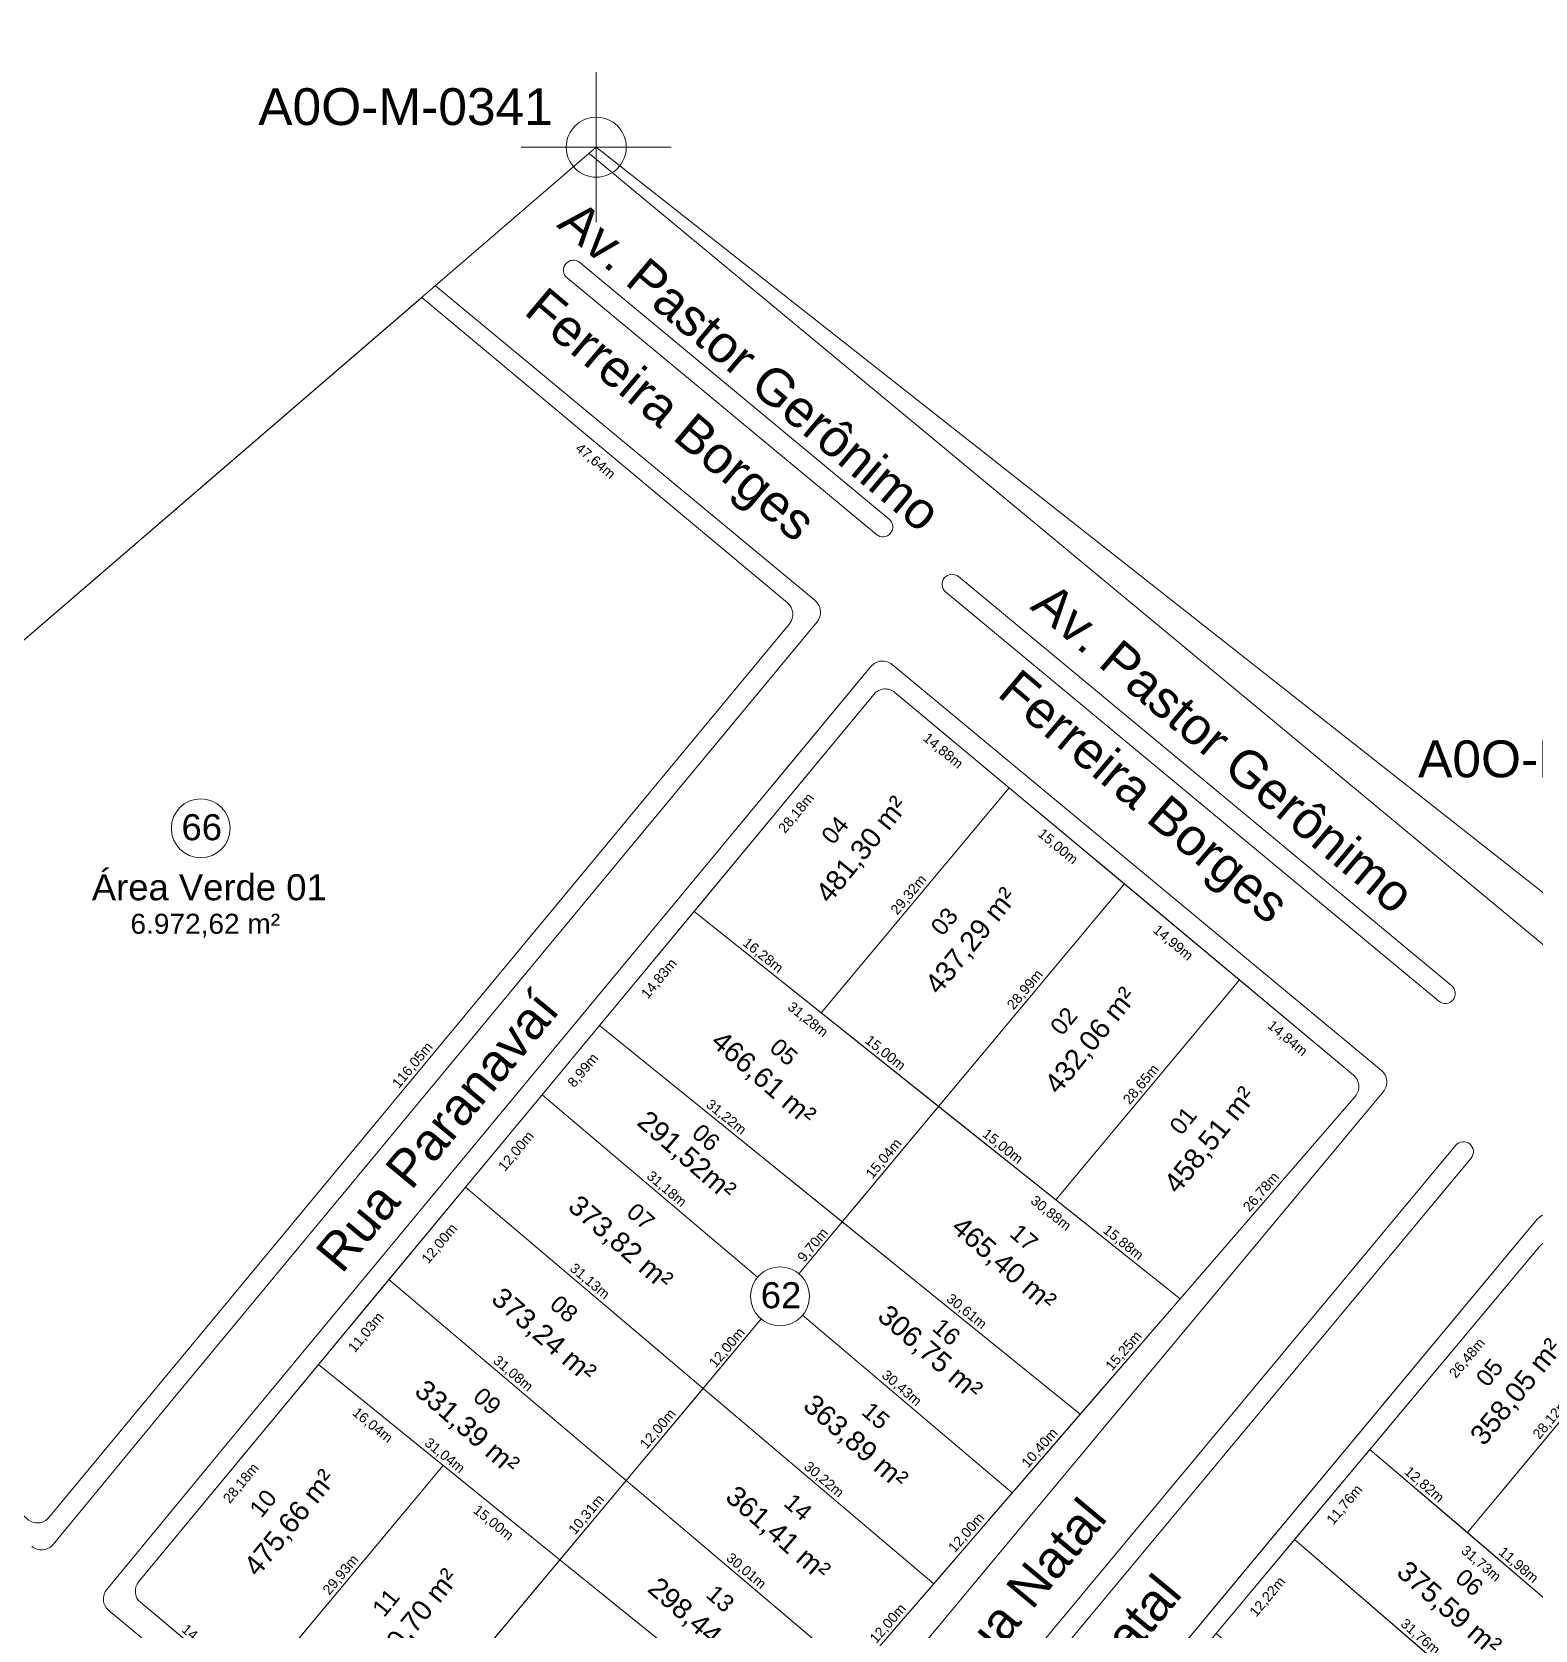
# Model space of a CAD drawing. Header units: metres. Extents: x 3808 to 8215, y 2374 to 6187.
# Drawn here: x 4989.9 to 5140.2, y 3451.6 to 3611.3 of the extents above; entities that cross this region are included whole.
import ezdxf

# ---------------------------------------------------------------- set-up
doc = ezdxf.new("R2010")
doc.units = ezdxf.units.M
doc.linetypes.add('CONTINUO', pattern=[0])
for name, color, linetype in [('Areas Lotes', 1, 'Continuous'), ('Calçada', 8, 'Continuous'), ('COTAS', 7, 'Continuous'), ('Lote', 7, 'Continuous'), ('Nome das Ruas', 7, 'Continuous'), ('Nº Lote', 7, 'Continuous'), ('Nº. quadra', 7, 'Continuous'), ('PERIMETRO', 7, 'CONTINUO'), ('quadras', 7, 'Continuous')]:
    doc.layers.add(name, color=color, linetype=linetype)
doc.styles.add('Arial', font='arial.ttf')
doc.dimstyles.new('Copy(2) of ISO-25', dxfattribs={"dimtxt": 1, "dimasz": 2.5, "dimexe": 1.25, "dimexo": 0.625, "dimgap": 0.2, "dimtad": 1, "dimtoh": 1, "dimlfac": 1, "dimzin": 1, "dimtxsty": 'Arial', "dimblk": 'NONE', "dimcen": 0, "dimse1": 1, "dimse2": 1, "dimsd1": 1, "dimsd2": 1, "dimclrt": 256, "dimaunit": 1, "dimadec": 3, "dimazin": 0, "dimtfac": 1, "dimtmove": 0, "dimatfit": 3, "dimldrblk": 'NONE', "dimfxl": 1, "dimtolj": 1, "dimtzin": 0, "dimarcsym": 0})

# ---------------------------------------------------------------- blocks, each defined once
blk = doc.blocks.new('*D1875')
at = {"layer": 'Defpoints', "color": 0, "linetype": 'Continuous', "transparency": 16777216}
for p in [(5116.11, 3460.61), (5118.01, 3459.02), (5108.27, 3451.23)]:
    blk.add_point(p, dxfattribs=at)
at = {"layer": 'COTAS', "linetype": 'Continuous', "lineweight": 5, "transparency": 16777216, "insert": (5113.47, 3454.85), "char_height": 1, "attachment_point": 5, "rotation": 50.0926, "style": 'Arial'}
blk.add_mtext('\\A1;12,22m', dxfattribs=at)
blk = doc.blocks.new('_None')
blk = doc.blocks.new('*D1876')
at = {"layer": 'Defpoints', "color": 0, "linetype": 'Continuous', "transparency": 16777216}
for p in [(5123.66, 3469.63), (5125.55, 3468.04), (5116.11, 3460.61)]:
    blk.add_point(p, dxfattribs=at)
at = {"layer": 'COTAS', "linetype": 'Continuous', "lineweight": 5, "transparency": 16777216, "insert": (5121.17, 3464.05), "char_height": 1, "attachment_point": 5, "rotation": 50.0926, "style": 'Arial'}
blk.add_mtext('\\A1;11,76m', dxfattribs=at)
blk = doc.blocks.new('*D1877')
at = {"layer": 'Defpoints', "color": 0, "linetype": 'Continuous', "transparency": 16777216}
for p in [(5140.64, 3489.94), (5142.54, 3488.35), (5123.66, 3469.63)]:
    blk.add_point(p, dxfattribs=at)
at = {"layer": 'COTAS', "linetype": 'Continuous', "lineweight": 5, "transparency": 16777216, "insert": (5133.43, 3478.71), "char_height": 1, "attachment_point": 5, "rotation": 50.0926, "style": 'Arial'}
blk.add_mtext('\\A1;26,48m', dxfattribs=at)
blk = doc.blocks.new('*D1900')
at = {"layer": 'Defpoints', "color": 0, "linetype": 'Continuous', "transparency": 16777216}
for p in [(5116.11, 3460.61), (5140.17, 3439.87), (5140.17, 3439.87)]:
    blk.add_point(p, dxfattribs=at)
at = {"layer": 'COTAS', "linetype": 'Continuous', "lineweight": 5, "transparency": 16777216, "insert": (5128.66, 3450.85), "char_height": 1, "attachment_point": 5, "rotation": 319.2433, "style": 'Arial'}
blk.add_mtext('\\A1;31,76m', dxfattribs=at)
blk = doc.blocks.new('*D1902')
at = {"layer": 'Defpoints', "color": 0, "linetype": 'Continuous', "transparency": 16777216}
for p in [(5123.66, 3469.63), (5147.79, 3449.02), (5146.28, 3447.25)]:
    blk.add_point(p, dxfattribs=at)
at = {"layer": 'COTAS', "linetype": 'Continuous', "lineweight": 5, "transparency": 16777216, "insert": (5134.73, 3458.16), "char_height": 1, "attachment_point": 5, "rotation": 319.5081, "style": 'Arial'}
blk.add_mtext('\\A1;31,73m', dxfattribs=at)
blk = doc.blocks.new('*D1909')
at = {"layer": 'Defpoints', "color": 0, "linetype": 'Continuous', "transparency": 16777216}
for p in [(5123.66, 3469.63), (5133.41, 3461.3), (5133.41, 3461.3)]:
    blk.add_point(p, dxfattribs=at)
at = {"layer": 'COTAS', "linetype": 'Continuous', "lineweight": 5, "transparency": 16777216, "insert": (5129.05, 3466.07), "char_height": 1, "attachment_point": 5, "rotation": 319.5081, "style": 'Arial'}
blk.add_mtext('\\A1;12,82m', dxfattribs=at)
blk = doc.blocks.new('*D1910')
at = {"layer": 'Defpoints', "color": 0, "linetype": 'Continuous', "transparency": 16777216}
for p in [(5133.41, 3461.3), (5142.52, 3453.52), (5142.52, 3453.52)]:
    blk.add_point(p, dxfattribs=at)
at = {"layer": 'COTAS', "linetype": 'Continuous', "lineweight": 5, "transparency": 16777216, "insert": (5138.48, 3458.02), "char_height": 1, "attachment_point": 5, "rotation": 319.5081, "style": 'Arial'}
blk.add_mtext('\\A1;11,98m', dxfattribs=at)
blk = doc.blocks.new('*D1914')
at = {"layer": 'Defpoints', "color": 0, "linetype": 'Continuous', "transparency": 16777216}
for p in [(5151.39, 3482.92), (5151.39, 3482.92), (5133.41, 3461.3)]:
    blk.add_point(p, dxfattribs=at)
at = {"layer": 'COTAS', "linetype": 'Continuous', "lineweight": 5, "transparency": 16777216, "insert": (5141.78, 3472.62), "char_height": 1, "attachment_point": 5, "rotation": 50.2301, "style": 'Arial'}
blk.add_mtext('\\A1;28,12m', dxfattribs=at)
blk = doc.blocks.new('*D1918')
at = {"layer": 'Defpoints', "color": 0, "linetype": 'Continuous', "transparency": 16777216}
for p in [(5000.74, 3454.3), (5011.81, 3445.06), (5011.81, 3445.06)]:
    blk.add_point(p, dxfattribs=at)
at = {"layer": 'COTAS', "linetype": 'Continuous', "lineweight": 5, "transparency": 16777216, "insert": (5006.79, 3450.3), "char_height": 1, "attachment_point": 5, "rotation": 320.1345, "style": 'Arial'}
blk.add_mtext('\\A1;14,42m', dxfattribs=at)
blk = doc.blocks.new('*D1923')
at = {"layer": 'Defpoints', "color": 0, "linetype": 'Continuous', "transparency": 16777216}
for p in [(5080.04, 3456.19), (5080.04, 3456.19), (5072.19, 3447.12)]:
    blk.add_point(p, dxfattribs=at)
at = {"layer": 'COTAS', "linetype": 'Continuous', "lineweight": 5, "transparency": 16777216, "insert": (5075.51, 3452.18), "char_height": 1, "attachment_point": 5, "rotation": 49.1364, "style": 'Arial'}
blk.add_mtext('\\A1;12,00m', dxfattribs=at)
blk = doc.blocks.new('*D1924')
at = {"layer": 'Defpoints', "color": 0, "linetype": 'Continuous', "transparency": 16777216}
for p in [(5087.89, 3465.27), (5087.89, 3465.27), (5080.04, 3456.19)]:
    blk.add_point(p, dxfattribs=at)
at = {"layer": 'COTAS', "linetype": 'Continuous', "lineweight": 5, "transparency": 16777216, "insert": (5083.36, 3461.26), "char_height": 1, "attachment_point": 5, "rotation": 49.1364, "style": 'Arial'}
blk.add_mtext('\\A1;12,00m', dxfattribs=at)
blk = doc.blocks.new('*D1925')
at = {"layer": 'Defpoints', "color": 0, "linetype": 'Continuous', "transparency": 16777216}
for p in [(5094.7, 3473.14), (5094.7, 3473.14), (5087.89, 3465.27)]:
    blk.add_point(p, dxfattribs=at)
at = {"layer": 'COTAS', "linetype": 'Continuous', "lineweight": 5, "transparency": 16777216, "insert": (5090.69, 3469.73), "char_height": 1, "attachment_point": 5, "rotation": 49.1364, "style": 'Arial'}
blk.add_mtext('\\A1;10,40m', dxfattribs=at)
blk = doc.blocks.new('*D1926')
at = {"layer": 'Defpoints', "color": 0, "linetype": 'Continuous', "transparency": 16777216}
for p in [(5104.67, 3484.67), (5104.67, 3484.67), (5094.7, 3473.14)]:
    blk.add_point(p, dxfattribs=at)
at = {"layer": 'COTAS', "linetype": 'Continuous', "lineweight": 5, "transparency": 16777216, "insert": (5099.08, 3479.43), "char_height": 1, "attachment_point": 5, "rotation": 49.1364, "style": 'Arial'}
blk.add_mtext('\\A1;15,25m', dxfattribs=at)
blk = doc.blocks.new('*D1927')
at = {"layer": 'Defpoints', "color": 0, "linetype": 'Continuous', "transparency": 16777216}
for p in [(5122.19, 3504.92), (5122.19, 3504.92), (5104.67, 3484.67)]:
    blk.add_point(p, dxfattribs=at)
at = {"layer": 'COTAS', "linetype": 'Continuous', "lineweight": 5, "transparency": 16777216, "insert": (5112.83, 3495.32), "char_height": 1, "attachment_point": 5, "rotation": 49.1364, "style": 'Arial'}
blk.add_mtext('\\A1;26,78m', dxfattribs=at)
blk = doc.blocks.new('*D1928')
at = {"layer": 'Defpoints', "color": 0, "linetype": 'Continuous', "transparency": 16777216}
for p in [(5018.52, 3478.11), (5020.42, 3476.53), (5000.55, 3456.41)]:
    blk.add_point(p, dxfattribs=at)
at = {"layer": 'COTAS', "linetype": 'Continuous', "lineweight": 5, "transparency": 16777216, "insert": (5010.82, 3466.2), "char_height": 1, "attachment_point": 5, "rotation": 50.3536, "style": 'Arial'}
blk.add_mtext('\\A1;28,18m', dxfattribs=at)
blk = doc.blocks.new('*D1929')
at = {"layer": 'Defpoints', "color": 0, "linetype": 'Continuous', "transparency": 16777216}
for p in [(5025.56, 3486.6), (5027.46, 3485.02), (5018.52, 3478.11)]:
    blk.add_point(p, dxfattribs=at)
at = {"layer": 'COTAS', "linetype": 'Continuous', "lineweight": 5, "transparency": 16777216, "insert": (5023.32, 3481.29), "char_height": 1, "attachment_point": 5, "rotation": 50.3536, "style": 'Arial'}
blk.add_mtext('\\A1;11,03m', dxfattribs=at)
blk = doc.blocks.new('*D1930')
at = {"layer": 'Defpoints', "color": 0, "linetype": 'Continuous', "transparency": 16777216}
for p in [(5033.22, 3495.84), (5035.11, 3494.26), (5025.56, 3486.6)]:
    blk.add_point(p, dxfattribs=at)
at = {"layer": 'COTAS', "linetype": 'Continuous', "lineweight": 5, "transparency": 16777216, "insert": (5030.67, 3490.16), "char_height": 1, "attachment_point": 5, "rotation": 50.3536, "style": 'Arial'}
blk.add_mtext('\\A1;12,00m', dxfattribs=at)
blk = doc.blocks.new('*D1931')
at = {"layer": 'Defpoints', "color": 0, "linetype": 'Continuous', "transparency": 16777216}
for p in [(5040.87, 3505.08), (5042.77, 3503.5), (5033.22, 3495.84)]:
    blk.add_point(p, dxfattribs=at)
at = {"layer": 'COTAS', "linetype": 'Continuous', "lineweight": 5, "transparency": 16777216, "insert": (5038.33, 3499.4), "char_height": 1, "attachment_point": 5, "rotation": 50.3536, "style": 'Arial'}
blk.add_mtext('\\A1;12,00m', dxfattribs=at)
blk = doc.blocks.new('*D1932')
at = {"layer": 'Defpoints', "color": 0, "linetype": 'Continuous', "transparency": 16777216}
for p in [(5046.61, 3512), (5048.51, 3510.43), (5040.87, 3505.08)]:
    blk.add_point(p, dxfattribs=at)
at = {"layer": 'COTAS', "linetype": 'Continuous', "lineweight": 5, "transparency": 16777216, "insert": (5045.02, 3507.48), "char_height": 1, "attachment_point": 5, "rotation": 50.3536, "style": 'Arial'}
blk.add_mtext('\\A1;8,99m', dxfattribs=at)
blk = doc.blocks.new('*D1933')
at = {"layer": 'Defpoints', "color": 0, "linetype": 'Continuous', "transparency": 16777216}
for p in [(5056.07, 3523.42), (5057.97, 3521.85), (5046.61, 3512)]:
    blk.add_point(p, dxfattribs=at)
at = {"layer": 'COTAS', "linetype": 'Continuous', "lineweight": 5, "transparency": 16777216, "insert": (5052.62, 3516.65), "char_height": 1, "attachment_point": 5, "rotation": 50.3536, "style": 'Arial'}
blk.add_mtext('\\A1;14,83m', dxfattribs=at)
blk = doc.blocks.new('*D1934')
at = {"layer": 'Defpoints', "color": 0, "linetype": 'Continuous', "transparency": 16777216}
for p in [(5074.05, 3545.11), (5075.95, 3543.54), (5056.07, 3523.42)]:
    blk.add_point(p, dxfattribs=at)
at = {"layer": 'COTAS', "linetype": 'Continuous', "lineweight": 5, "transparency": 16777216, "insert": (5066.34, 3533.2), "char_height": 1, "attachment_point": 5, "rotation": 50.3536, "style": 'Arial'}
blk.add_mtext('\\A1;28,18m', dxfattribs=at)
blk = doc.blocks.new('*D1935')
at = {"layer": 'Defpoints', "color": 0, "linetype": 'Continuous', "transparency": 16777216}
for p in [(5076.17, 3545.31), (5087.59, 3535.78), (5086.14, 3534.04)]:
    blk.add_point(p, dxfattribs=at)
at = {"layer": 'COTAS', "linetype": 'Continuous', "lineweight": 5, "transparency": 16777216, "insert": (5080.94, 3539.42), "char_height": 1, "attachment_point": 5, "rotation": 320.1596, "style": 'Arial'}
blk.add_mtext('\\A1;14,88m', dxfattribs=at)
blk = doc.blocks.new('*D1936')
at = {"layer": 'Defpoints', "color": 0, "linetype": 'Continuous', "transparency": 16777216}
for p in [(5087.59, 3535.78), (5099.11, 3526.16), (5097.66, 3524.43)]:
    blk.add_point(p, dxfattribs=at)
at = {"layer": 'COTAS', "linetype": 'Continuous', "lineweight": 5, "transparency": 16777216, "insert": (5092.42, 3529.85), "char_height": 1, "attachment_point": 5, "rotation": 320.1596, "style": 'Arial'}
blk.add_mtext('\\A1;15,00m', dxfattribs=at)
blk = doc.blocks.new('*D1937')
at = {"layer": 'Defpoints', "color": 0, "linetype": 'Continuous', "transparency": 16777216}
for p in [(5099.11, 3526.16), (5110.62, 3516.56), (5109.17, 3514.82)]:
    blk.add_point(p, dxfattribs=at)
at = {"layer": 'COTAS', "linetype": 'Continuous', "lineweight": 5, "transparency": 16777216, "insert": (5103.93, 3520.24), "char_height": 1, "attachment_point": 5, "rotation": 320.1596, "style": 'Arial'}
blk.add_mtext('\\A1;14,99m', dxfattribs=at)
blk = doc.blocks.new('*D1938')
at = {"layer": 'Defpoints', "color": 0, "linetype": 'Continuous', "transparency": 16777216}
for p in [(5110.62, 3516.56), (5122.02, 3507.05), (5120.57, 3505.31)]:
    blk.add_point(p, dxfattribs=at)
at = {"layer": 'COTAS', "linetype": 'Continuous', "lineweight": 5, "transparency": 16777216, "insert": (5115.38, 3510.68), "char_height": 1, "attachment_point": 5, "rotation": 320.1596, "style": 'Arial'}
blk.add_mtext('\\A1;14,84m', dxfattribs=at)
blk = doc.blocks.new('*D1939')
at = {"layer": 'Defpoints', "color": 0, "linetype": 'Continuous', "transparency": 16777216}
for p in [(5031, 3468.02), (5031, 3468.02), (5011.81, 3445.06)]:
    blk.add_point(p, dxfattribs=at)
at = {"layer": 'COTAS', "linetype": 'Continuous', "lineweight": 5, "transparency": 16777216, "insert": (5020.79, 3457.05), "char_height": 1, "attachment_point": 5, "rotation": 50.1217, "style": 'Arial'}
blk.add_mtext('\\A1;29,93m', dxfattribs=at)
blk = doc.blocks.new('*D1940')
at = {"layer": 'Defpoints', "color": 0, "linetype": 'Continuous', "transparency": 16777216}
for p in [(5042.67, 3458.6), (5042.67, 3458.6), (5023.32, 3435.44)]:
    blk.add_point(p, dxfattribs=at)
at = {"layer": 'COTAS', "linetype": 'Continuous', "lineweight": 5, "transparency": 16777216, "insert": (5032.38, 3447.53), "char_height": 1, "attachment_point": 5, "rotation": 50.125, "style": 'Arial'}
blk.add_mtext('\\A1;30,17m', dxfattribs=at)
blk = doc.blocks.new('*D1941')
at = {"layer": 'Defpoints', "color": 0, "linetype": 'Continuous', "transparency": 16777216}
for p in [(5049.28, 3466.51), (5049.28, 3466.51), (5042.67, 3458.6)]:
    blk.add_point(p, dxfattribs=at)
at = {"layer": 'COTAS', "linetype": 'Continuous', "lineweight": 5, "transparency": 16777216, "insert": (5045.36, 3463.07), "char_height": 1, "attachment_point": 5, "rotation": 50.125, "style": 'Arial'}
blk.add_mtext('\\A1;10,31m', dxfattribs=at)
blk = doc.blocks.new('*D1942')
at = {"layer": 'Defpoints', "color": 0, "linetype": 'Continuous', "transparency": 16777216}
for p in [(5056.97, 3475.72), (5056.97, 3475.72), (5049.28, 3466.51)]:
    blk.add_point(p, dxfattribs=at)
at = {"layer": 'COTAS', "linetype": 'Continuous', "lineweight": 5, "transparency": 16777216, "insert": (5052.51, 3471.63), "char_height": 1, "attachment_point": 5, "rotation": 50.125, "style": 'Arial'}
blk.add_mtext('\\A1;12,00m', dxfattribs=at)
blk = doc.blocks.new('*D1943')
at = {"layer": 'Defpoints', "color": 0, "linetype": 'Continuous', "transparency": 16777216}
for p in [(5063.87, 3483.85), (5063.87, 3483.85), (5056.18, 3474.64)]:
    blk.add_point(p, dxfattribs=at)
at = {"layer": 'COTAS', "linetype": 'Continuous', "lineweight": 5, "transparency": 16777216, "insert": (5059.41, 3479.76), "char_height": 1, "attachment_point": 5, "rotation": 50.125, "style": 'Arial'}
blk.add_mtext('\\A1;12,00m', dxfattribs=at)
blk = doc.blocks.new('*D1944')
at = {"layer": 'Defpoints', "color": 0, "linetype": 'Continuous', "transparency": 16777216}
for p in [(5071.73, 3493.22), (5071.73, 3493.22), (5065.51, 3485.77)]:
    blk.add_point(p, dxfattribs=at)
at = {"layer": 'COTAS', "linetype": 'Continuous', "lineweight": 5, "transparency": 16777216, "insert": (5068.01, 3490.01), "char_height": 1, "attachment_point": 5, "rotation": 50.125, "style": 'Arial'}
blk.add_mtext('\\A1;9,70m', dxfattribs=at)
blk = doc.blocks.new('*D1945')
at = {"layer": 'Defpoints', "color": 0, "linetype": 'Continuous', "transparency": 16777216}
for p in [(5080.53, 3503.92), (5080.53, 3503.92), (5070.89, 3492.38)]:
    blk.add_point(p, dxfattribs=at)
at = {"layer": 'COTAS', "linetype": 'Continuous', "lineweight": 5, "transparency": 16777216, "insert": (5075.09, 3498.66), "char_height": 1, "attachment_point": 5, "rotation": 50.125, "style": 'Arial'}
blk.add_mtext('\\A1;15,04m', dxfattribs=at)
blk = doc.blocks.new('*D1946')
at = {"layer": 'Defpoints', "color": 0, "linetype": 'Continuous', "transparency": 16777216}
for p in [(5099.11, 3526.16), (5099.11, 3526.16), (5080.53, 3503.92)]:
    blk.add_point(p, dxfattribs=at)
at = {"layer": 'COTAS', "linetype": 'Continuous', "lineweight": 5, "transparency": 16777216, "insert": (5089.21, 3515.55), "char_height": 1, "attachment_point": 5, "rotation": 50.125, "style": 'Arial'}
blk.add_mtext('\\A1;28,99m', dxfattribs=at)
blk = doc.blocks.new('*D1947')
at = {"layer": 'Defpoints', "color": 0, "linetype": 'Continuous', "transparency": 16777216}
for p in [(5018.52, 3478.11), (5031, 3468.02), (5029.63, 3466.33)]:
    blk.add_point(p, dxfattribs=at)
at = {"layer": 'COTAS', "linetype": 'Continuous', "lineweight": 5, "transparency": 16777216, "insert": (5023.9, 3472), "char_height": 1, "attachment_point": 5, "rotation": 321.0578, "style": 'Arial'}
blk.add_mtext('\\A1;16,04m', dxfattribs=at)
blk = doc.blocks.new('*D1948')
at = {"layer": 'Defpoints', "color": 0, "linetype": 'Continuous', "transparency": 16777216}
for p in [(5031, 3468.02), (5042.67, 3458.6), (5041.3, 3456.91)]:
    blk.add_point(p, dxfattribs=at)
at = {"layer": 'COTAS', "linetype": 'Continuous', "lineweight": 5, "transparency": 16777216, "insert": (5035.97, 3462.24), "char_height": 1, "attachment_point": 5, "rotation": 321.0578, "style": 'Arial'}
blk.add_mtext('\\A1;15,00m', dxfattribs=at)
blk = doc.blocks.new('*D1949')
at = {"layer": 'Defpoints', "color": 0, "linetype": 'Continuous', "transparency": 16777216}
for p in [(5042.67, 3458.6), (5065.88, 3439.83), (5064.52, 3438.14)]:
    blk.add_point(p, dxfattribs=at)
at = {"layer": 'COTAS', "linetype": 'Continuous', "lineweight": 5, "transparency": 16777216, "insert": (5053.41, 3448.15), "char_height": 1, "attachment_point": 5, "rotation": 321.0578, "style": 'Arial'}
blk.add_mtext('\\A1;29,85m', dxfattribs=at)
blk = doc.blocks.new('*D1950')
at = {"layer": 'Defpoints', "color": 0, "linetype": 'Continuous', "transparency": 16777216}
for p in [(5018.52, 3478.11), (5042.67, 3458.6), (5042.67, 3458.6)]:
    blk.add_point(p, dxfattribs=at)
at = {"layer": 'COTAS', "linetype": 'Continuous', "lineweight": 5, "transparency": 16777216, "insert": (5031.1, 3468.97), "char_height": 1, "attachment_point": 5, "rotation": 321.0578, "style": 'Arial'}
blk.add_mtext('\\A1;31,04m', dxfattribs=at)
blk = doc.blocks.new('*D1951')
at = {"layer": 'Defpoints', "color": 0, "linetype": 'Continuous', "transparency": 16777216}
for p in [(5025.56, 3486.6), (5049.28, 3466.51), (5049.28, 3466.51)]:
    blk.add_point(p, dxfattribs=at)
at = {"layer": 'COTAS', "linetype": 'Continuous', "lineweight": 5, "transparency": 16777216, "insert": (5037.94, 3477.17), "char_height": 1, "attachment_point": 5, "rotation": 319.7447, "style": 'Arial'}
blk.add_mtext('\\A1;31,08m', dxfattribs=at)
blk = doc.blocks.new('*D1952')
at = {"layer": 'Defpoints', "color": 0, "linetype": 'Continuous', "transparency": 16777216}
for p in [(5049.28, 3466.51), (5072.19, 3447.12), (5072.19, 3447.12)]:
    blk.add_point(p, dxfattribs=at)
at = {"layer": 'COTAS', "linetype": 'Continuous', "lineweight": 5, "transparency": 16777216, "insert": (5061.25, 3457.43), "char_height": 1, "attachment_point": 5, "rotation": 319.7447, "style": 'Arial'}
blk.add_mtext('\\A1;30,01m', dxfattribs=at)
blk = doc.blocks.new('*D1953')
at = {"layer": 'Defpoints', "color": 0, "linetype": 'Continuous', "transparency": 16777216}
for p in [(5033.22, 3495.84), (5056.97, 3475.72), (5056.97, 3475.72)]:
    blk.add_point(p, dxfattribs=at)
at = {"layer": 'COTAS', "linetype": 'Continuous', "lineweight": 5, "transparency": 16777216, "insert": (5045.61, 3486.39), "char_height": 1, "attachment_point": 5, "rotation": 319.7454, "style": 'Arial'}
blk.add_mtext('\\A1;31,13m', dxfattribs=at)
blk = doc.blocks.new('*D1954')
at = {"layer": 'Defpoints', "color": 0, "linetype": 'Continuous', "transparency": 16777216}
for p in [(5056.97, 3475.72), (5080.04, 3456.19), (5080.04, 3456.19)]:
    blk.add_point(p, dxfattribs=at)
at = {"layer": 'COTAS', "linetype": 'Continuous', "lineweight": 5, "transparency": 16777216, "insert": (5069.02, 3466.57), "char_height": 1, "attachment_point": 5, "rotation": 319.7454, "style": 'Arial'}
blk.add_mtext('\\A1;30,22m', dxfattribs=at)
blk = doc.blocks.new('*D1955')
at = {"layer": 'Defpoints', "color": 0, "linetype": 'Continuous', "transparency": 16777216}
for p in [(5040.87, 3505.08), (5064.67, 3484.93), (5064.67, 3484.93)]:
    blk.add_point(p, dxfattribs=at)
at = {"layer": 'COTAS', "linetype": 'Continuous', "lineweight": 5, "transparency": 16777216, "insert": (5053.29, 3495.62), "char_height": 1, "attachment_point": 5, "rotation": 319.7462, "style": 'Arial'}
blk.add_mtext('\\A1;31,18m', dxfattribs=at)
blk = doc.blocks.new('*D1956')
at = {"layer": 'Defpoints', "color": 0, "linetype": 'Continuous', "transparency": 16777216}
for p in [(5064.67, 3484.93), (5087.89, 3465.27), (5087.89, 3465.27)]:
    blk.add_point(p, dxfattribs=at)
at = {"layer": 'COTAS', "linetype": 'Continuous', "lineweight": 5, "transparency": 16777216, "insert": (5076.8, 3475.71), "char_height": 1, "attachment_point": 5, "rotation": 319.7462, "style": 'Arial'}
blk.add_mtext('\\A1;30,43m', dxfattribs=at)
blk = doc.blocks.new('*D1957')
at = {"layer": 'Defpoints', "color": 0, "linetype": 'Continuous', "transparency": 16777216}
for p in [(5046.61, 3512), (5070.89, 3492.38), (5070.89, 3492.38)]:
    blk.add_point(p, dxfattribs=at)
at = {"layer": 'COTAS', "linetype": 'Continuous', "lineweight": 5, "transparency": 16777216, "insert": (5059.25, 3502.81), "char_height": 1, "attachment_point": 5, "rotation": 321.0578, "style": 'Arial'}
blk.add_mtext('\\A1;31,22m', dxfattribs=at)
blk = doc.blocks.new('*D1958')
at = {"layer": 'Defpoints', "color": 0, "linetype": 'Continuous', "transparency": 16777216}
for p in [(5070.89, 3492.38), (5094.7, 3473.14), (5094.7, 3473.14)]:
    blk.add_point(p, dxfattribs=at)
at = {"layer": 'COTAS', "linetype": 'Continuous', "lineweight": 5, "transparency": 16777216, "insert": (5083.29, 3483.38), "char_height": 1, "attachment_point": 5, "rotation": 321.0578, "style": 'Arial'}
blk.add_mtext('\\A1;30,61m', dxfattribs=at)
blk = doc.blocks.new('*D1959')
at = {"layer": 'Defpoints', "color": 0, "linetype": 'Continuous', "transparency": 16777216}
for p in [(5056.07, 3523.42), (5080.53, 3503.92), (5079.15, 3502.19)]:
    blk.add_point(p, dxfattribs=at)
at = {"layer": 'COTAS', "linetype": 'Continuous', "lineweight": 5, "transparency": 16777216, "insert": (5067.42, 3512.56), "char_height": 1, "attachment_point": 5, "rotation": 321.4366, "style": 'Arial'}
blk.add_mtext('\\A1;31,28m', dxfattribs=at)
blk = doc.blocks.new('*D1960')
at = {"layer": 'Defpoints', "color": 0, "linetype": 'Continuous', "transparency": 16777216}
for p in [(5080.53, 3503.92), (5104.67, 3484.67), (5103.29, 3482.94)]:
    blk.add_point(p, dxfattribs=at)
at = {"layer": 'COTAS', "linetype": 'Continuous', "lineweight": 5, "transparency": 16777216, "insert": (5091.72, 3493.19), "char_height": 1, "attachment_point": 5, "rotation": 321.4366, "style": 'Arial'}
blk.add_mtext('\\A1;30,88m', dxfattribs=at)
blk = doc.blocks.new('*D1961')
at = {"layer": 'Defpoints', "color": 0, "linetype": 'Continuous', "transparency": 16777216}
for p in [(5056.07, 3523.42), (5068.8, 3513.27), (5068.8, 3513.27)]:
    blk.add_point(p, dxfattribs=at)
at = {"layer": 'COTAS', "linetype": 'Continuous', "lineweight": 5, "transparency": 16777216, "insert": (5062.93, 3518.97), "char_height": 1, "attachment_point": 5, "rotation": 321.4366, "style": 'Arial'}
blk.add_mtext('\\A1;16,28m', dxfattribs=at)
blk = doc.blocks.new('*D1962')
at = {"layer": 'Defpoints', "color": 0, "linetype": 'Continuous', "transparency": 16777216}
for p in [(5068.8, 3513.27), (5080.63, 3504.04), (5080.53, 3503.92)]:
    blk.add_point(p, dxfattribs=at)
at = {"layer": 'COTAS', "linetype": 'Continuous', "lineweight": 5, "transparency": 16777216, "insert": (5075.16, 3509.22), "char_height": 1, "attachment_point": 5, "rotation": 321.4366, "style": 'Arial'}
blk.add_mtext('\\A1;15,00m', dxfattribs=at)
blk = doc.blocks.new('*D1963')
at = {"layer": 'Defpoints', "color": 0, "linetype": 'Continuous', "transparency": 16777216}
for p in [(5080.63, 3504.04), (5092.26, 3494.57), (5092.26, 3494.57)]:
    blk.add_point(p, dxfattribs=at)
at = {"layer": 'COTAS', "linetype": 'Continuous', "lineweight": 5, "transparency": 16777216, "insert": (5086.89, 3499.87), "char_height": 1, "attachment_point": 5, "rotation": 321.4366, "style": 'Arial'}
blk.add_mtext('\\A1;15,00m', dxfattribs=at)
blk = doc.blocks.new('*D1964')
at = {"layer": 'Defpoints', "color": 0, "linetype": 'Continuous', "transparency": 16777216}
for p in [(5092.26, 3494.57), (5104.67, 3484.67), (5104.67, 3484.67)]:
    blk.add_point(p, dxfattribs=at)
at = {"layer": 'COTAS', "linetype": 'Continuous', "lineweight": 5, "transparency": 16777216, "insert": (5098.96, 3490.25), "char_height": 1, "attachment_point": 5, "rotation": 321.4366, "style": 'Arial'}
blk.add_mtext('\\A1;15,88m', dxfattribs=at)
blk = doc.blocks.new('*D1965')
at = {"layer": 'Defpoints', "color": 0, "linetype": 'Continuous', "transparency": 16777216}
for p in [(5087.59, 3535.78), (5087.59, 3535.78), (5068.8, 3513.27)]:
    blk.add_point(p, dxfattribs=at)
at = {"layer": 'COTAS', "linetype": 'Continuous', "lineweight": 5, "transparency": 16777216, "insert": (5077.58, 3525.04), "char_height": 1, "attachment_point": 5, "rotation": 50.1394, "style": 'Arial'}
blk.add_mtext('\\A1;29,32m', dxfattribs=at)
blk = doc.blocks.new('*D1966')
at = {"layer": 'Defpoints', "color": 0, "linetype": 'Continuous', "transparency": 16777216}
for p in [(5110.62, 3516.56), (5110.62, 3516.56), (5092.26, 3494.57)]:
    blk.add_point(p, dxfattribs=at)
at = {"layer": 'COTAS', "linetype": 'Continuous', "lineweight": 5, "transparency": 16777216, "insert": (5100.82, 3506.08), "char_height": 1, "attachment_point": 5, "rotation": 50.1394, "style": 'Arial'}
blk.add_mtext('\\A1;28,65m', dxfattribs=at)
blk = doc.blocks.new('*D1968')
at = {"layer": 'Defpoints', "color": 0, "linetype": 'Continuous', "transparency": 16777216}
for p in [(5065.61, 3552.17), (5065.61, 3552.17), (4991.57, 3462.82)]:
    blk.add_point(p, dxfattribs=at)
at = {"layer": 'COTAS', "linetype": 'Continuous', "lineweight": 5, "transparency": 16777216, "insert": (5027.97, 3508), "char_height": 1, "attachment_point": 5, "rotation": 50.3536, "style": 'Arial'}
blk.add_mtext('\\A1;116,05m', dxfattribs=at)
blk = doc.blocks.new('*D6306')
at = {"layer": 'Defpoints', "color": 0, "linetype": 'Continuous', "transparency": 16777216}
for p in [(5028.84, 3584.8), (5030.46, 3582.92), (4939.13, 3507.58)]:
    blk.add_point(p, dxfattribs=at)
at = {"layer": 'COTAS', "linetype": 'Continuous', "lineweight": 5, "transparency": 16777216, "insert": (4985.08, 3544.92), "char_height": 1, "attachment_point": 5, "rotation": 40.7182, "style": 'Arial'}
blk.add_mtext('\\A1;118,36m', dxfattribs=at)
blk = doc.blocks.new('*D6312')
at = {"layer": 'Defpoints', "color": 0, "linetype": 'Continuous', "transparency": 16777216}
for p in [(5028.84, 3584.8), (5065.42, 3554.28), (5063.94, 3552.51)]:
    blk.add_point(p, dxfattribs=at)
at = {"layer": 'quadras', "linetype": 'Continuous', "lineweight": 5, "transparency": 16777216, "insert": (5046.17, 3568.39), "char_height": 1, "attachment_point": 5, "rotation": 320.1596, "style": 'Arial'}
blk.add_mtext('\\A1;47,64m', dxfattribs=at)

msp = doc.modelspace()

# ---------------------------------------------------------------- linework, layer by layer
at = {"layer": 'Calçada', "linetype": 'Continuous', "lineweight": 5}
for p, q in [((5044.649, 3588.289), (5075.581, 3562.635)), ((5068.178, 3554.484), (5030.208, 3585.974)), ((5043.372, 3586.749), (5074.305, 3561.095)), ((5082.508, 3556.89), (5131.84, 3515.976)), ((5081.232, 3555.35), (5130.564, 3514.436)), ((5003.984, 3474.664), (5068.375, 3552.372)), ((5058.235, 3540.135), (5068.375, 3552.372)), ((5063.859, 3535.951), (5073.763, 3547.903)), ((5054.786, 3406.972), (5132.239, 3500.035)), ((5056.323, 3405.693), (5133.776, 3498.756)), ((5063.543, 3400.299), (5140.398, 3492.642)), ((4991.982, 3460.119), (5003.984, 3474.664))]:
    msp.add_line(p, q, dxfattribs=at)
at = {"layer": 'Calçada', "linetype": 'Continuous', "lineweight": 5, "flags": 128}
for points in [[(5045.583, 3599.207), (5148.877, 3513.538, 0.4158502), (5150.995, 3513.742), (5231.025, 3611.343)], [(5075.875, 3548.1, 0.4143389), (5073.763, 3547.903), (5009.378, 3470.203), (4997.35, 3455.627, 0.4127954), (4997.547, 3453.52), (5004.126, 3448.037), (5036.086, 3421.307), (5046.09, 3412.943, 0.4148851), (5048.205, 3413.134), (5125, 3505.406, 0.4147174), (5124.804, 3507.52), (5075.875, 3548.1)], [(5113.73, 3358.563, -0.4215318), (5111.588, 3358.409), (5105.984, 3363.385), (5070.797, 3392.283), (5063.734, 3398.189, -0.4135424), (5063.543, 3400.299), (5140.398, 3492.642, -0.4137099), (5142.508, 3492.837), (5190.519, 3453.019, -0.4170205), (5190.707, 3450.895), (5185.007, 3444.155), (5118.66, 3364.401), (5113.73, 3358.563)]]:
    msp.add_lwpolyline(points, format="xyb", dxfattribs=at)
at = {"layer": 'Calçada', "linetype": 'Continuous', "lineweight": 5}
for centre, radius, start, end in [((5044.011, 3587.519), 1, 50.32905, 230.32905), ((5074.943, 3561.865), 1, 230.32905, 50.32905), ((5081.87, 3556.12), 1, 50.32905, 230.32905), ((5067.22, 3553.329), 1.5, 320.35357, 50.32905), ((5131.203, 3515.207), 1, 230.32905, 50.32905), ((5133.008, 3499.395), 1, 320.2305, 140.2305), ((4990.825, 3461.074), 1.5, 230.19438, 320.47194)]:
    msp.add_arc(centre, radius, start, end, dxfattribs=at)
at = {"layer": 'Lote', "linetype": 'Continuous', "lineweight": 5}
for p, q in [((4816.479, 3402.02), (5046.296, 3599.821)), ((5046.296, 3599.821), (5147.722, 3519.955)), ((5087.592, 3535.776), (5068.8, 3513.269)), ((5066.55, 3487.185), (5099.112, 3526.164)), ((5056.071, 3523.418), (5104.673, 3484.67)), ((5110.621, 3516.561), (5092.257, 3494.568)), ((5046.608, 3511.997), (5094.695, 3473.137)), ((5040.873, 3505.077), (5062.425, 3486.829)), ((5033.216, 3495.837), (5080.037, 3456.193)), ((5025.56, 3486.597), (5049.28, 3466.512)), ((5023.325, 3435.443), (5062.783, 3482.677)), ((5066.908, 3483.033), (5087.889, 3465.269)), ((5133.405, 3461.304), (5151.393, 3482.916)), ((5018.525, 3478.107), (5042.667, 3458.597)), ((5170.522, 3429.612), (5123.657, 3469.627)), ((5011.812, 3445.058), (5031, 3468.025)), ((5049.28, 3466.512), (5072.185, 3447.118)), ((5162.84, 3420.335), (5116.113, 3460.606)), ((5042.667, 3458.597), (5065.885, 3439.834))]:
    msp.add_line(p, q, dxfattribs=at)
at = {"layer": 'Lote', "linetype": 'Continuous', "lineweight": 5, "flags": 128}
for points in [[(4939.129, 3507.583), (4989.413, 3462.654, 0.4251677), (4991.568, 3462.815), (5065.61, 3552.17, 0.4132224), (5065.416, 3554.279), (5028.84, 3584.796)], [(5068.8, 3513.269), (5087.592, 3535.776), (5076.166, 3545.309, 0.4152054), (5074.05, 3545.115), (5056.071, 3523.418)], [(5122.191, 3504.919, 0.4194541), (5122.017, 3507.053), (5110.621, 3516.561), (5092.257, 3494.568), (5104.673, 3484.67)], [(5151.393, 3482.916), (5142.754, 3490.125, 0.4138696), (5140.642, 3489.935), (5123.657, 3469.627), (5133.405, 3461.304)], [(5031, 3468.025), (5018.525, 3478.107), (5000.547, 3456.411, 0.413094), (5000.74, 3454.303), (5011.812, 3445.058)], [(5042.667, 3458.597), (5023.325, 3435.443), (5044.696, 3417.595, 0.4091204), (5046.792, 3417.765), (5065.885, 3439.834)]]:
    msp.add_lwpolyline(points, format="xyb", close=True, dxfattribs=at)
for points in [[(5099.112, 3526.164), (5087.592, 3535.776), (5068.8, 3513.269), (5080.529, 3503.919)], [(5110.621, 3516.561), (5099.112, 3526.164), (5080.529, 3503.919), (5092.257, 3494.568)], [(5070.887, 3492.377), (5080.529, 3503.919), (5056.071, 3523.418), (5046.608, 3511.997)], [(5080.529, 3503.919), (5070.887, 3492.377), (5094.695, 3473.137), (5104.673, 3484.67)], [(5033.216, 3495.837), (5025.56, 3486.597), (5049.28, 3466.512), (5056.973, 3475.722)], [(5025.56, 3486.597), (5018.525, 3478.107), (5042.667, 3458.597), (5049.28, 3466.512)], [(5160.591, 3475.242), (5151.393, 3482.916), (5133.405, 3461.304), (5142.516, 3453.524)], [(5056.973, 3475.722), (5049.28, 3466.512), (5072.185, 3447.118), (5080.037, 3456.193)], [(5123.657, 3469.627), (5116.113, 3460.606), (5140.171, 3439.872), (5147.787, 3449.024)], [(5042.667, 3458.597), (5031, 3468.025), (5011.812, 3445.058), (5023.325, 3435.443)], [(5065.885, 3439.834), (5072.185, 3447.118), (5049.28, 3466.512), (5042.667, 3458.597)]]:
    msp.add_lwpolyline(points, close=True, dxfattribs=at)
for points in [[(5066.55, 3487.185), (5070.887, 3492.377), (5046.608, 3511.997), (5040.873, 3505.077), (5062.425, 3486.829)], [(5062.425, 3486.829), (5040.873, 3505.077), (5033.216, 3495.837), (5056.973, 3475.722), (5062.783, 3482.677)], [(5066.908, 3483.033), (5087.889, 3465.269), (5094.695, 3473.137), (5070.887, 3492.377), (5066.55, 3487.185)], [(5062.783, 3482.677), (5056.973, 3475.722), (5080.037, 3456.193), (5087.889, 3465.269), (5066.908, 3483.033)], [(5134.281, 3432.795), (5140.171, 3439.872), (5116.113, 3460.606), (5108.274, 3451.234), (5130.172, 3432.45)]]:
    msp.add_lwpolyline(points, dxfattribs=at)
at = {"layer": 'Nº. quadra', "lineweight": 5}
for centre, start, end in [((5006.739, 3531.726), 0, 180), ((5006.739, 3531.726), 180, 0), ((5064.666, 3484.931), 0, 180), ((5064.666, 3484.931), 180, 0)]:
    msp.add_arc(centre, 2.937, start, end, dxfattribs=at)
at = {"layer": 'PERIMETRO', "linetype": 'Continuous', "lineweight": 5}
for p, q in [((5046.296, 3592.321), (5046.296, 3607.321)), ((5038.796, 3599.821), (5053.796, 3599.821))]:
    msp.add_line(p, q, dxfattribs=at)
msp.add_circle((5046.296, 3599.821), 3, dxfattribs=at)
at = {"layer": 'quadras', "linetype": 'Continuous', "lineweight": 5}
for p, q in [((4939.129, 3507.583), (5028.84, 3584.796)), ((5065.416, 3554.279), (5028.84, 3584.796)), ((5065.416, 3554.279), (5028.84, 3584.796)), ((5065.61, 3552.17), (4991.568, 3462.815)), ((4991.568, 3462.815), (5065.61, 3552.17)), ((5074.05, 3545.115), (5000.547, 3456.411)), ((5122.017, 3507.053), (5076.166, 3545.309)), ((5046.792, 3417.765), (5122.191, 3504.919)), ((5140.642, 3489.935), (5066.267, 3401.006)), ((5000.74, 3454.303), (5044.696, 3417.595))]:
    msp.add_line(p, q, dxfattribs=at)
for centre, start, end in [((5064.455, 3553.127), 320.35357, 50.15962), ((5064.455, 3553.127), 320.35357, 50.15962), ((5075.205, 3544.158), 50.15962, 140.35357), ((5121.056, 3505.901), 319.13637, 50.15962), ((4990.413, 3463.772), 228.21904, 320.35357), ((4990.413, 3463.772), 228.21904, 320.35357), ((5001.702, 3455.454), 140.35357, 230.13447)]:
    msp.add_arc(centre, 1.5, start, end, dxfattribs=at)

# ---------------------------------------------------------------- texts
at = {"layer": 'Areas Lotes', "color": 1, "lineweight": 5, "style": 'Arial'}
for s, rotation, p in [('481,30 m²', 50.94257, (5069.614, 3524.105)), ('437,29 m²', 50.94257, (5080.551, 3514.98)), ('432,06 m²', 50.94257, (5092.496, 3505.014)), ('466,61 m²', 318.90341, (5057.638, 3510.171)), ('458,51 m²', 50.94257, (5104.43, 3495.056)), ('291,52m²', 318.90341, (5050.235, 3502.171)), ('373,82 m²', 318.90341, (5043.335, 3493.71)), ('465,40 m²', 318.90341, (5081.664, 3491.612)), ('373,24 m²', 318.90341, (5035.66, 3484.486)), ('306,75 m²', 318.90341, (5074.279, 3482.741)), ('358,05 m²', 50.94257, (5135.064, 3469.87)), ('331,39 m²', 318.90341, (5027.985, 3475.261)), ('363,89 m²', 318.90341, (5066.843, 3473.807)), ('475,66 m²', 50.94257, (5012.427, 3456.793)), ('361,41 m²', 318.90341, (5059.07, 3464.664)), ('450,70 m²', 50.94257, (5024.704, 3446.871)), ('375,59 m²', 318.90341, (5126.194, 3457.15)), ('298,44 m²', 318.90341, (5051.298, 3455.521))]:
    msp.add_text(s, height=2.0071, rotation=rotation, dxfattribs=at).set_placement(p)
at = {"layer": 'Nome das Ruas', "lineweight": 5, "style": 'Arial'}
for s, height, rotation, p in [('Av. Pastor Gerônimo ', 3.68425, 319.86216, (5042.242, 3591.935, 190.804)), ('Ferreira Borges', 3.68425, 319.86216, (5038.926, 3583.238, 190.804)), ('Av. Pastor Gerônimo ', 3.68425, 319.86216, (5089.573, 3553.745, 190.804)), ('Ferreira Borges', 3.68425, 319.86216, (5086.258, 3545.048, 190.804)), ('Rua Paranavaí', 3.68425, 50.27315, (5020.836, 3487.073, 190.804)), ('Rua Natal', 3.6842, 50.27315, (5082.91, 3445.105, 190.804)), ('Rua Natal', 3.6842, 50.27315, (5090.401, 3437.506, 190.804))]:
    msp.add_text(s, height=height, rotation=rotation, dxfattribs=at).set_placement(p)
at = {"layer": 'Nº Lote', "lineweight": 5, "style": 'Arial'}
for s, rotation, p in [('04', 50.94257, (5069.984, 3529.98, 1.156)), ('03', 50.94257, (5080.921, 3520.855, 1.156)), ('02', 50.94257, (5092.866, 3510.889, 1.156)), ('05', 318.90341, (5063.496, 3509.592, 1.156)), ('01', 50.94257, (5104.8, 3500.931, 1.156)), ('06', 318.90341, (5055.728, 3501.04, 1.156)), ('07', 318.90341, (5049.193, 3493.131, 1.156)), ('17', 318.90341, (5087.522, 3491.033, 1.156)), ('08', 318.90341, (5041.518, 3483.907, 1.156)), ('16', 318.90341, (5079.772, 3481.61, 1.156)), ('05', 50.94257, (5135.434, 3475.745, 1.156)), ('09', 318.90341, (5033.843, 3474.682, 1.156)), ('15', 318.90341, (5072.701, 3473.228, 1.156)), ('10', 50.94257, (5012.797, 3462.668, 1.156)), ('14', 318.90341, (5064.928, 3464.085, 1.156)), ('06', 318.90341, (5132.052, 3456.571, 1.156)), ('11', 50.94257, (5025.075, 3452.746, 1.156)), ('13', 318.90341, (5057.156, 3454.942, 1.156))]:
    msp.add_text(s, height=1.706, rotation=rotation, dxfattribs=at).set_placement(p)
at = {"layer": 'Nº. quadra', "lineweight": 5, "style": 'Arial'}
for s, height, p in [('66', 2.6083, (5004.819, 3530.53)), ('Área Verde 01', 2.60834, (4995.849, 3524.526)), ('62', 2.6083, (5062.746, 3483.735))]:
    msp.add_text(s, height=height, dxfattribs=at).set_placement(p)
at = {"layer": 'Nº. quadra', "color": 1, "lineweight": 5, "style": 'Arial'}
msp.add_text('6.972,62 m²', height=2.0071, dxfattribs=at).set_placement((4999.715, 3521.174))
at = {"layer": 'PERIMETRO', "lineweight": 5, "style": 'Arial'}
for s, p in [('A0O-M-0341', (5012.491, 3602.037)), ('A0O-M-0342', (5128.472, 3536.824))]:
    msp.add_text(s, height=3.6842, dxfattribs=at).set_placement(p)

# ---------------------------------------------------------------- dimensions: what is measured, and where the dimension line sits
at = {"layer": 'COTAS', "linetype": 'Continuous', "lineweight": 5}
for p1, p2, distance, picture, middle in [((4939.129, 3507.583), (5028.84, 3584.796), -2.48, '*D6306', (4985.08, 3544.917)), ((4991.568, 3462.815), (5065.61, 3552.17), 0, '*D1968', (5027.972, 3508.004)), ((5076.166, 3545.309), (5087.592, 3535.776), -2.263, '*D1935', (5080.942, 3539.42)), ((5068.8, 3513.269), (5087.592, 3535.776), 0, '*D1965', (5077.581, 3525.036)), ((5056.071, 3523.418), (5080.529, 3503.919), -2.213, '*D1959', (5067.419, 3512.564)), ((5056.071, 3523.418), (5068.8, 3513.269), 0, '*D1961', (5062.935, 3518.97)), ((5092.257, 3494.568), (5110.621, 3516.561), 0, '*D1966', (5100.824, 3506.078)), ((5046.608, 3511.997), (5070.887, 3492.377), 0, '*D1957', (5059.251, 3502.81)), ((5040.873, 3505.077), (5064.666, 3484.931), 0, '*D1955', (5053.287, 3495.615)), ((5033.216, 3495.837), (5056.973, 3475.722), 0, '*D1953', (5045.612, 3486.39)), ((5070.887, 3492.377), (5094.695, 3473.137), 0, '*D1958', (5083.295, 3483.38)), ((5025.56, 3486.597), (5049.28, 3466.512), 0, '*D1951', (5037.937, 3477.166)), ((5064.666, 3484.931), (5087.889, 3465.269), 0, '*D1956', (5076.795, 3475.711)), ((5133.405, 3461.304), (5151.393, 3482.916), 0, '*D1914', (5141.784, 3472.622)), ((5000.547, 3456.411), (5018.525, 3478.107), -2.464, '*D1928', (5010.816, 3466.198)), ((5018.525, 3478.107), (5031, 3468.025), -2.173, '*D1947', (5023.9, 3471.998)), ((5018.525, 3478.107), (5042.667, 3458.597), 0, '*D1950', (5031.099, 3468.975)), ((5049.28, 3466.512), (5056.973, 3475.722), 0, '*D1942', (5052.512, 3471.631)), ((5056.973, 3475.722), (5080.037, 3456.193), 0, '*D1954', (5069.023, 3466.569)), ((5123.657, 3469.627), (5147.787, 3449.024), -2.328, '*D1902', (5134.731, 3458.164)), ((5123.657, 3469.627), (5133.405, 3461.304), 0, '*D1909', (5129.051, 3466.074)), ((5011.812, 3445.058), (5031, 3468.025), 0, '*D1939', (5020.791, 3457.055)), ((5049.28, 3466.512), (5072.185, 3447.118), 0, '*D1952', (5061.25, 3457.426)), ((5116.113, 3460.606), (5140.171, 3439.872), 0, '*D1900', (5128.665, 3450.846)), ((5023.325, 3435.443), (5042.667, 3458.597), 0, '*D1940', (5032.381, 3447.533)), ((5000.74, 3454.303), (5011.812, 3445.058), 0, '*D1918', (5006.789, 3450.295))]:
    dim = msp.add_aligned_dim(p1=p1, p2=p2, distance=distance, dimstyle='Copy(2) of ISO-25', override={"dimpost": 'm'}, dxfattribs=at)
    dim.commit()
    dim.dimension.update_dxf_attribs({"geometry": picture, "text_midpoint": middle})
for base, p1, p2, angle, picture, middle in [((5075.947, 3543.542), (5056.071, 3523.418), (5074.05, 3545.115), 230.35357, '*D1934', (5066.341, 3533.205)), ((5097.662, 3524.426), (5087.592, 3535.776), (5099.112, 3526.164), 140.15962, '*D1936', (5092.415, 3529.847)), ((5099.112, 3526.164), (5080.529, 3503.919), (5099.112, 3526.164), 230.12496, '*D1946', (5089.206, 3515.555)), ((5109.171, 3514.823), (5099.112, 3526.164), (5110.621, 3516.561), 140.15962, '*D1937', (5103.93, 3520.24)), ((5057.968, 3521.845), (5046.608, 3511.997), (5056.071, 3523.418), 230.35357, '*D1933', (5052.62, 3516.646)), ((5120.567, 3505.315), (5110.621, 3516.561), (5122.017, 3507.053), 140.15962, '*D1938', (5115.382, 3510.684)), ((5048.505, 3510.425), (5040.873, 3505.077), (5046.608, 3511.997), 230.35357, '*D1932', (5045.021, 3507.476)), ((5080.532, 3503.916), (5068.8, 3513.269), (5080.633, 3504.044), 141.43656, '*D1962', (5075.165, 3509.219)), ((5042.77, 3503.504), (5033.216, 3495.837), (5040.873, 3505.077), 230.35357, '*D1931', (5038.325, 3499.395)), ((5092.257, 3494.568), (5080.633, 3504.044), (5092.257, 3494.568), 141.43656, '*D1963', (5086.894, 3499.869)), ((5122.191, 3504.919), (5104.673, 3484.67), (5122.191, 3504.919), 229.13637, '*D1927', (5112.826, 3495.319)), ((5080.529, 3503.919), (5070.887, 3492.377), (5080.529, 3503.919), 230.12496, '*D1945', (5075.093, 3498.661)), ((5103.293, 3482.94), (5080.529, 3503.919), (5104.673, 3484.67), 141.43656, '*D1960', (5091.72, 3493.19)), ((5035.114, 3494.264), (5025.56, 3486.597), (5033.216, 3495.837), 230.35357, '*D1930', (5030.669, 3490.155)), ((5104.673, 3484.67), (5092.257, 3494.568), (5104.673, 3484.67), 141.43656, '*D1964', (5098.964, 3490.245)), ((5071.73, 3493.22), (5065.51, 3485.774), (5071.73, 3493.22), 230.12496, '*D1944', (5068.005, 3490.01)), ((5142.5378, 3488.3501), (5123.6572, 3469.6268), (5140.6422, 3489.9354), 230.09261, '*D1877', (5133.4308, 3478.7096)), ((5027.457, 3485.024), (5018.525, 3478.107), (5025.56, 3486.597), 230.35357, '*D1929', (5023.323, 3481.291)), ((5063.87, 3483.854), (5056.177, 3474.645), (5063.87, 3483.854), 230.12496, '*D1943', (5059.409, 3479.763)), ((5104.673, 3484.67), (5094.695, 3473.137), (5104.673, 3484.67), 229.13637, '*D1926', (5099.078, 3479.428)), ((5094.695, 3473.137), (5087.889, 3465.269), (5094.695, 3473.137), 229.13637, '*D1925', (5090.686, 3469.727)), ((5125.553, 3468.042), (5116.113, 3460.606), (5123.657, 3469.627), 230.09261, '*D1876', (5121.166, 3464.045)), ((5041.301, 3456.906), (5031, 3468.025), (5042.667, 3458.597), 141.05776, '*D1948', (5035.971, 3462.243)), ((5049.28, 3466.512), (5042.667, 3458.597), (5049.28, 3466.512), 230.12496, '*D1941', (5045.359, 3463.068)), ((5087.889, 3465.269), (5080.037, 3456.193), (5087.889, 3465.269), 229.13637, '*D1924', (5083.357, 3461.255)), ((5142.516, 3453.524), (5133.405, 3461.304), (5142.516, 3453.524), 139.50813, '*D1910', (5138.481, 3458.023)), ((5118.009, 3459.021), (5108.274, 3451.234), (5116.113, 3460.606), 230.09261, '*D1875', (5113.475, 3454.849)), ((5064.519, 3438.144), (5042.667, 3458.597), (5065.885, 3439.834), 141.05776, '*D1949', (5053.413, 3448.148)), ((5080.037, 3456.193), (5072.185, 3447.118), (5080.037, 3456.193), 229.13637, '*D1923', (5075.506, 3452.18))]:
    dim = msp.add_linear_dim(base=base, p1=p1, p2=p2, angle=angle, dimstyle='Copy(2) of ISO-25', override={"dimpost": 'm', "dimtmove": 1}, dxfattribs=at)
    dim.commit()
    dim.dimension.update_dxf_attribs({"geometry": picture, "text_midpoint": middle})
at = {"layer": 'quadras', "linetype": 'Continuous', "lineweight": 5}
dim = msp.add_aligned_dim(p1=(5028.8399, 3584.7964), p2=(5065.416, 3554.2786), distance=-2.2988, dimstyle='Copy(2) of ISO-25', override={"dimpost": 'm'}, dxfattribs=at)
dim.commit()
dim.dimension.update_dxf_attribs({"geometry": '*D6312', "text_midpoint": (5046.1684, 3568.3874)})

doc.saveas('drawing.dxf')
